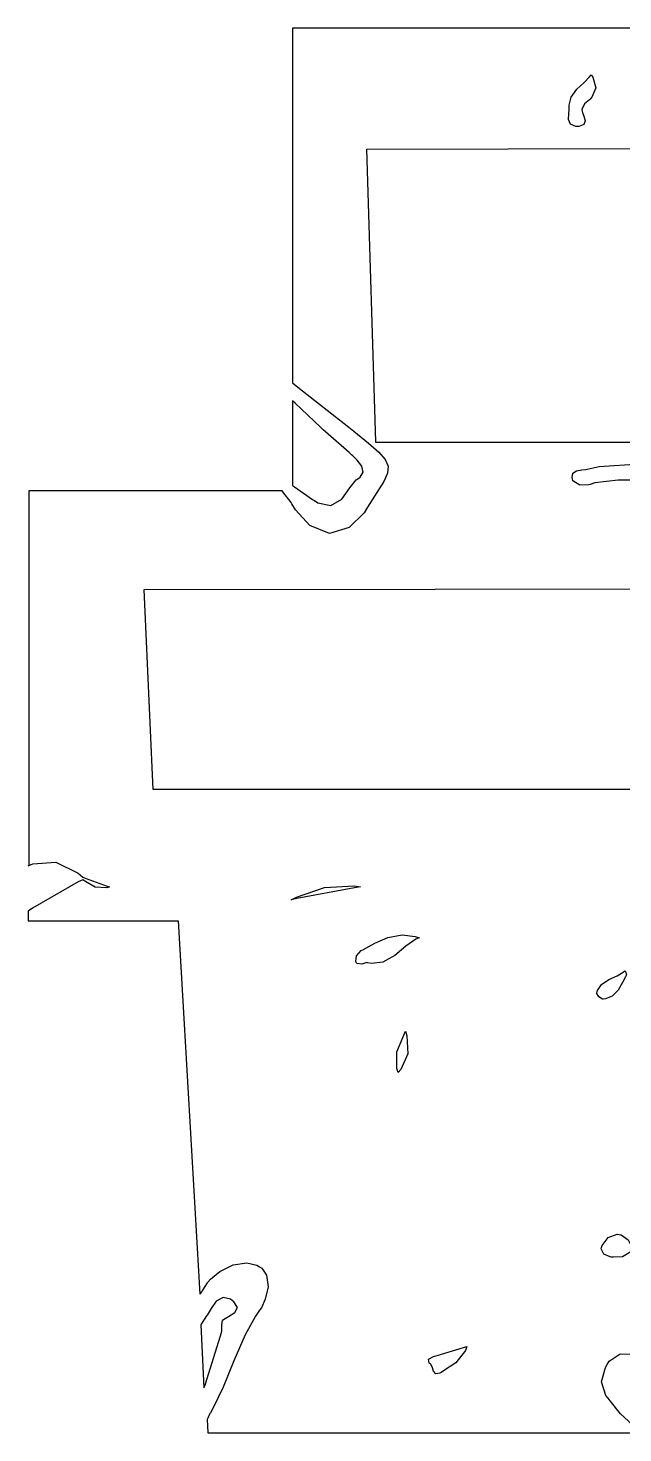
# Model space of a CAD drawing. Extents: x 103 to 248, y 22 to 332.
# Drawn here: x 103.2 to 129.2, y 201.8 to 263.2 of the extents above; entities that cross this region are included whole.
import ezdxf

# ---------------------------------------------------------------- set-up
doc = ezdxf.new("R2010")
doc.units = 0
doc.header["$MEASUREMENT"] = 0

msp = doc.modelspace()

# ---------------------------------------------------------------- linework, layer by layer
at = {"color": 32}
for points in [[(176.072, 263.208), (114.793, 263.208), (114.793, 247.686), (115.014, 247.501), (117.255, 245.746), (117.475, 245.569), (117.632, 245.441), (118.108, 245.051), (118.559, 244.654), (118.842, 244.335), (118.965, 244.044), (118.938, 243.736), (118.775, 243.367), (118.482, 242.888), (118.175, 242.412), (118.074, 242.252), (117.916, 242.001), (117.263, 241.358), (116.403, 241.093), (115.55, 241.445), (114.915, 242.132), (114.759, 242.394), (114.731, 242.448), (114.37, 242.914), (114.336, 242.958), (103.258, 242.958), (103.258, 226.554), (103.223, 226.554), (103.223, 226.554), (103.434, 226.642), (104.435, 226.718), (105.418, 226.246), (105.621, 226.06), (105.718, 226.026), (106.688, 225.673), (106.785, 225.637), (106.67, 225.593), (106.15, 225.625), (105.7, 225.884), (105.621, 225.954), (105.409, 225.858), (103.416, 224.703), (103.223, 224.579), (103.223, 224.154), (109.784, 224.154), (110.736, 207.822), (110.745, 207.832), (110.833, 207.946), (110.842, 207.963), (110.869, 207.99), (111.063, 208.325), (111.089, 208.351), (111.205, 208.481), (111.61, 208.814), (112.191, 209.11), (112.786, 209.194), (113.225, 209.095), (113.348, 209.021), (113.444, 208.964), (113.655, 208.654), (113.717, 208.148), (113.594, 207.603), (113.424, 207.228), (113.348, 207.117), (113.166, 206.864), (112.713, 206.04), (112.218, 204.903), (111.749, 203.752), (111.353, 202.904), (111.195, 202.635), (111.177, 202.609), (111.063, 202.372), (111.055, 202.354), (111.089, 201.753), (130.245, 201.753)], [(186.054, 245.074), (118.427, 245.074), (118.427, 245.11), (118.427, 245.11), (118.04, 257.917), (148.978, 257.987)], [(130.041, 243.435), (129.028, 243.426), (128.014, 243.312), (127.812, 243.24), (127.75, 243.224), (127.357, 243.219), (127.052, 243.409), (127.036, 243.487), (127.022, 243.546), (127.05, 243.738), (127.207, 243.845), (127.437, 243.88), (127.613, 243.896), (127.67, 243.91), (128.199, 244.026), (133.49, 244.379)], [(141.781, 229.905), (108.692, 229.905), (108.303, 238.654), (171.909, 238.724)], [(129.662, 202.107), (129.133, 202.587), (128.676, 203.156), (128.588, 203.27), (128.49, 203.386), (128.305, 203.986), (128.472, 204.619), (128.552, 204.752), (128.63, 204.894), (129.125, 205.216), (129.654, 205.202)]]:
    msp.add_lwpolyline(points, dxfattribs=at)
for points in [[(126.894, 259.715), (126.889, 259.832), (126.978, 260.185), (127.225, 260.532), (127.543, 260.832), (127.781, 261.072), (127.846, 261.162), (127.925, 261.057), (128.054, 260.594), (127.882, 260.183), (127.812, 260.103), (127.776, 260.069), (127.555, 259.892), (127.441, 259.644), (127.459, 259.574), (127.473, 259.519), (127.535, 259.357), (127.59, 259.147), (127.528, 258.984), (127.317, 258.909), (127.247, 258.903), (127.172, 258.909), (126.953, 259.001), (126.858, 259.203), (126.869, 259.46), (126.894, 259.652), (126.894, 259.715)], [(117.687, 243.523), (117.748, 243.566), (117.875, 243.778), (117.818, 244.048), (117.617, 244.311), (117.432, 244.489), (117.369, 244.545), (117.263, 244.643), (116.231, 245.543), (116.134, 245.64), (116.018, 245.746), (114.908, 246.804), (114.793, 246.908), (114.793, 243.204), (114.872, 243.144), (115.667, 242.588), (115.747, 242.535), (115.901, 242.439), (116.47, 242.322), (116.94, 242.605), (117.299, 243.101), (117.57, 243.448), (117.687, 243.523)], [(114.723, 225.072), (114.96, 225.196), (116.187, 225.619), (117.483, 225.691), (117.758, 225.637), (117.501, 225.593), (114.978, 225.126), (114.723, 225.072)], [(118.074, 222.32), (118.039, 222.33), (117.814, 222.256), (117.599, 222.285), (117.581, 222.32), (117.563, 222.374), (117.589, 222.63), (117.792, 222.851), (117.864, 222.885), (117.996, 222.958), (118.393, 223.182), (118.952, 223.428), (119.585, 223.536), (120.154, 223.472), (120.333, 223.415), (120.177, 223.347), (119.751, 223.051), (119.257, 222.643), (118.734, 222.348), (118.23, 222.288), (118.074, 222.32)], [(128.094, 221.015), (128.122, 221.111), (128.301, 221.368), (128.618, 221.584), (128.982, 221.755), (129.252, 221.904), (129.329, 221.967), (129.345, 221.933), (129.399, 221.791), (129.399, 221.791), (129.351, 221.71), (129.224, 221.453), (129.033, 221.117), (128.768, 220.854), (128.475, 220.738), (128.375, 220.733), (128.349, 220.725), (128.181, 220.835), (128.084, 220.999), (128.094, 221.015)], [(119.415, 217.523), (119.344, 217.691), (119.348, 218.423), (119.652, 219.155), (119.732, 219.322), (119.794, 219.129), (119.825, 218.331), (119.52, 217.656), (119.415, 217.523)], [(128.728, 209.444), (128.674, 209.454), (128.411, 209.578), (128.287, 209.808), (128.305, 209.867), (128.331, 209.947), (128.588, 210.295), (128.983, 210.45), (129.081, 210.432), (129.159, 210.415), (129.468, 210.203), (129.636, 209.851), (129.646, 209.762), (129.584, 209.674), (129.213, 209.459), (128.807, 209.436), (128.728, 209.444)], [(112.147, 207.54), (112.068, 207.6), (111.753, 207.679), (111.454, 207.513), (111.23, 207.202), (111.102, 206.976), (111.055, 206.904), (111.027, 206.87), (110.798, 206.517), (110.772, 206.481), (110.913, 203.729), (110.921, 203.747), (110.975, 203.889), (110.985, 203.906), (111.045, 204.091), (111.636, 206.006), (111.69, 206.199), (111.698, 206.235), (111.693, 206.441), (111.706, 206.631), (111.724, 206.658), (111.776, 206.717), (111.984, 206.845), (112.266, 207.02), (112.383, 207.234), (112.22, 207.483), (112.147, 207.54)], [(121.285, 204.399), (121.237, 204.371), (121.059, 204.341), (120.959, 204.461), (120.897, 204.648), (120.825, 204.771), (120.79, 204.788), (120.759, 204.806), (120.737, 204.986), (120.959, 205.096), (121.003, 205.104), (121.108, 205.14), (122.272, 205.485), (122.414, 205.529), (122.36, 205.362), (121.927, 204.819), (121.39, 204.471), (121.285, 204.399)]]:
    msp.add_lwpolyline(points, close=True, dxfattribs=at)

doc.saveas('drawing.dxf')
